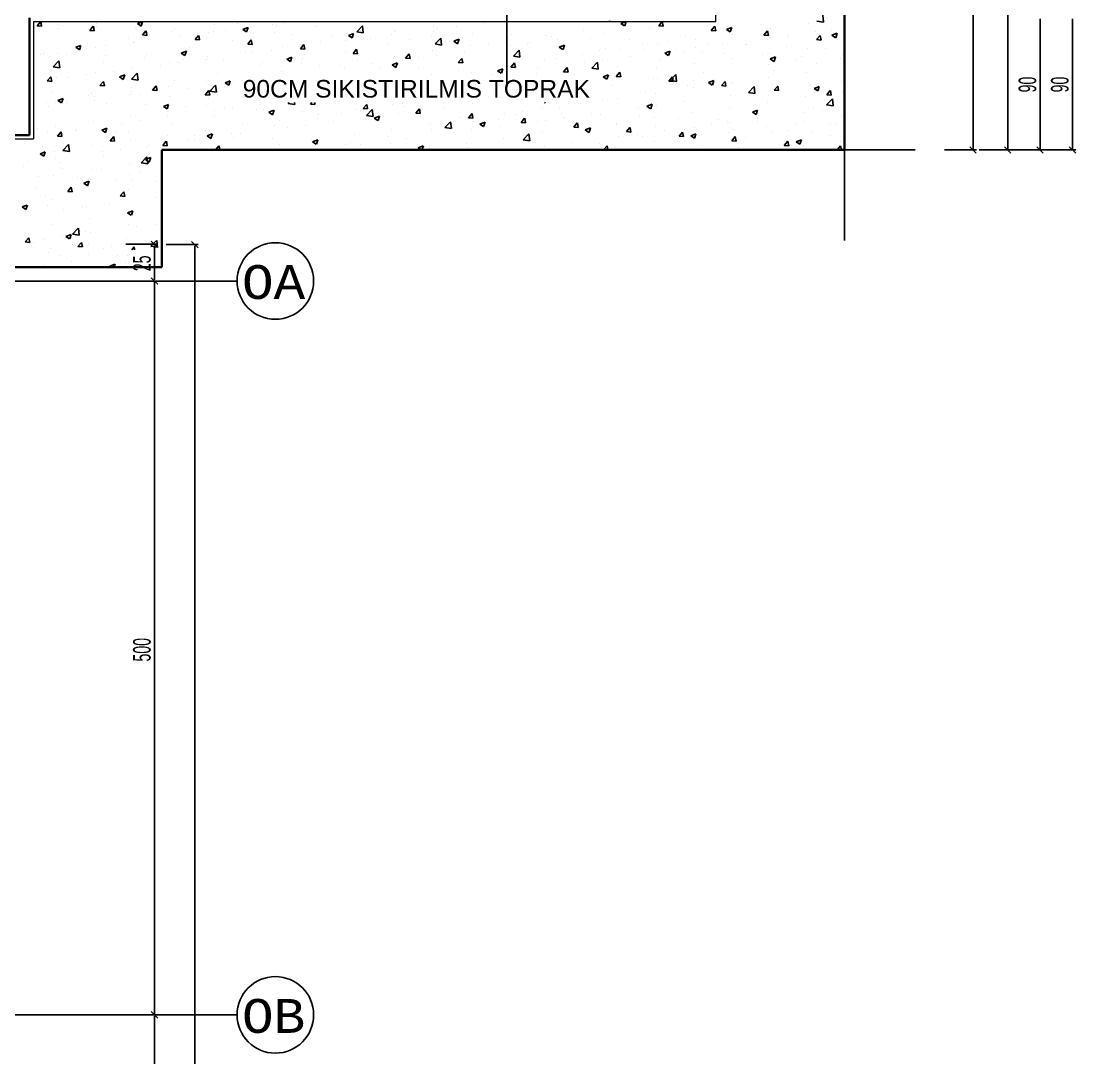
# Model space of a CAD drawing. Header units: inches. Extents: x -7543 to -822, y 102837 to 190349.
# Drawn here: x -836.1951 to -836.1232, y 102837.1146 to 102837.1852 of the extents above; entities that cross this region are included whole.
import ezdxf

# ---------------------------------------------------------------- set-up
doc = ezdxf.new("R2010")
doc.units = ezdxf.units.IN
doc.header["$MEASUREMENT"] = 0
doc.linetypes.add('DASHDOTX2', pattern=[2, 1, -0.5, 0, -0.5])
for name, color, linetype, lineweight in [('AKS', 1, 'Continuous', 25), ('ICOL', 55, 'Continuous', 25), ('SIVA', 150, 'Continuous', 15), ('TARAMA', 8, 'Continuous', 25), ('YAZI', 7, 'Continuous', 25)]:
    doc.layers.add(name, color=color, linetype=linetype, lineweight=lineweight)
doc.layers.add('DUVAR', color=7, linetype='Continuous', lineweight=35, true_color=0xfc4642)
doc.styles.add('ISIM', font='monos.ttf', dxfattribs={"width": 1.1, "height": 200})
doc.styles.add('OLCU', font='tromand.shx', dxfattribs={"width": 0.6, "height": 12})
doc.styles.add('TURKCE', font='arial.ttf')

msp = doc.modelspace()

# ---------------------------------------------------------------- linework, layer by layer
at = {"layer": 'AKS', "linetype": 'DASHDOTX2', "ltscale": 10}
for p, q in [((-836.161994, 102837.180696), (-836.161994, 102837.317578)), ((-836.333122, 102837.167493), (-836.180362, 102837.167493)), ((-836.333122, 102837.117493), (-836.180362, 102837.117493))]:
    msp.add_line(p, q, dxfattribs=at)
at = {"layer": 'AKS', "color": 0}
for centre in [(-836.177755, 102837.167493), (-836.177755, 102837.117493)]:
    msp.add_circle(centre, 0.002608, dxfattribs=at)
at = {"layer": 'DUVAR'}
for p, q in [((-836.138994, 102837.176425), (-836.138994, 102837.229925)), ((-836.194494, 102837.185425), (-836.194494, 102837.177425)), ((-836.218322, 102837.177425), (-836.194494, 102837.177425)), ((-836.138994, 102837.176425), (-836.185494, 102837.176425)), ((-836.185494, 102837.176425), (-836.185494, 102837.168425)), ((-836.196822, 102837.168425), (-836.185494, 102837.168425))]:
    msp.add_line(p, q, dxfattribs=at)
at = {"layer": 'ICOL'}
for p, q in [((-836.13023, 102837.176503), (-836.13023, 102837.300597)), ((-836.127867, 102837.176503), (-836.127867, 102837.300597)), ((-836.12566, 102837.176503), (-836.12566, 102837.185347)), ((-836.123454, 102837.176503), (-836.123454, 102837.185347)), ((-836.138994, 102837.176425), (-836.138994, 102837.170255)), ((-836.138994, 102837.176425), (-836.134178, 102837.176425)), ((-836.129996, 102837.176425), (-836.13218, 102837.176425)), ((-836.130009, 102837.176204), (-836.130451, 102837.176645)), ((-836.127633, 102837.176425), (-836.129817, 102837.176425)), ((-836.127646, 102837.176204), (-836.128087, 102837.176645)), ((-836.125426, 102837.176425), (-836.12761, 102837.176425)), ((-836.12544, 102837.176204), (-836.125881, 102837.176645)), ((-836.12322, 102837.176425), (-836.125404, 102837.176425)), ((-836.123233, 102837.176204), (-836.123675, 102837.176645)), ((-836.185753, 102837.169993), (-836.187937, 102837.169993)), ((-836.185766, 102837.169772), (-836.186207, 102837.170214)), ((-836.183009, 102837.169971), (-836.185193, 102837.169971)), ((-836.183023, 102837.169751), (-836.183464, 102837.170192)), ((-836.185987, 102837.167571), (-836.185987, 102837.169915)), ((-836.183243, 102836.815071), (-836.183243, 102837.169893)), ((-836.185753, 102837.167493), (-836.187937, 102837.167493)), ((-836.185753, 102837.167493), (-836.187937, 102837.167493)), ((-836.185766, 102837.167272), (-836.186207, 102837.167714)), ((-836.185766, 102837.167272), (-836.186207, 102837.167714)), ((-836.185987, 102837.117571), (-836.185987, 102837.167415)), ((-836.185753, 102837.117493), (-836.187937, 102837.117493)), ((-836.185753, 102837.117493), (-836.187937, 102837.117493)), ((-836.185766, 102837.117272), (-836.186207, 102837.117714)), ((-836.185766, 102837.117272), (-836.186207, 102837.117714)), ((-836.185987, 102837.067571), (-836.185987, 102837.117415))]:
    msp.add_line(p, q, dxfattribs=at)
at = {"layer": 'SIVA'}
for p, q in [((-836.147744, 102837.185175), (-836.147744, 102837.230175)), ((-836.194244, 102837.185175), (-836.147744, 102837.185175)), ((-836.194244, 102837.185175), (-836.194244, 102837.177175)), ((-836.218072, 102837.177175), (-836.194244, 102837.177175))]:
    msp.add_line(p, q, dxfattribs=at)
at = {"layer": 'TARAMA'}
for p, q in [((-836.193985, 102837.184882), (-836.193744, 102837.18517)), ((-836.19368, 102837.184856), (-836.193738, 102837.18517)), ((-836.189921, 102837.185047), (-836.189921, 102837.185047)), ((-836.187154, 102837.185027), (-836.186804, 102837.185161)), ((-836.187154, 102837.185027), (-836.186905, 102837.184859)), ((-836.186899, 102837.184859), (-836.186798, 102837.185161)), ((-836.182996, 102837.185158), (-836.182996, 102837.185158)), ((-836.180327, 102837.185045), (-836.180327, 102837.185045)), ((-836.1772, 102837.185101), (-836.1772, 102837.185101)), ((-836.176731, 102837.185166), (-836.176731, 102837.185166)), ((-836.163547, 102837.185103), (-836.163547, 102837.185103)), ((-836.161305, 102837.185159), (-836.161305, 102837.185159)), ((-836.155035, 102837.185175), (-836.154931, 102837.185166)), ((-836.154925, 102837.185166), (-836.154926, 102837.185175)), ((-836.15421, 102837.185038), (-836.15386, 102837.185172)), ((-836.15421, 102837.185038), (-836.153961, 102837.18487)), ((-836.153955, 102837.18487), (-836.153854, 102837.185172)), ((-836.151643, 102837.184878), (-836.151402, 102837.185165)), ((-836.151338, 102837.184852), (-836.151396, 102837.185165)), ((-836.144015, 102837.185179), (-836.144015, 102837.185179)), ((-836.141459, 102837.185023), (-836.141459, 102837.185023)), ((-836.140862, 102837.185201), (-836.140417, 102837.185132)), ((-836.140411, 102837.185131), (-836.140466, 102837.185606)), ((-836.193985, 102837.184882), (-836.193686, 102837.184856)), ((-836.192618, 102837.184938), (-836.192618, 102837.184938)), ((-836.192518, 102837.184672), (-836.192518, 102837.184672)), ((-836.192432, 102837.184898), (-836.192432, 102837.184898)), ((-836.190399, 102837.184568), (-836.190158, 102837.184856)), ((-836.190399, 102837.184568), (-836.1901, 102837.184542)), ((-836.190094, 102837.184542), (-836.190152, 102837.184856)), ((-836.189949, 102837.184825), (-836.189949, 102837.184825)), ((-836.18728, 102837.184712), (-836.18728, 102837.184712)), ((-836.186813, 102837.184255), (-836.186572, 102837.184542)), ((-836.186508, 102837.184229), (-836.186566, 102837.184542)), ((-836.184824, 102837.184503), (-836.184824, 102837.184503)), ((-836.184611, 102837.184599), (-836.184611, 102837.184599)), ((-836.183034, 102837.184336), (-836.183034, 102837.184336)), ((-836.182292, 102837.184429), (-836.182292, 102837.184429)), ((-836.181942, 102837.184487), (-836.181942, 102837.184487)), ((-836.181908, 102837.185003), (-836.181908, 102837.185003)), ((-836.181141, 102837.184586), (-836.181141, 102837.184586)), ((-836.179968, 102837.184626), (-836.179618, 102837.184761)), ((-836.179968, 102837.184626), (-836.17972, 102837.184459)), ((-836.179725, 102837.184781), (-836.179725, 102837.184781)), ((-836.179713, 102837.184459), (-836.179612, 102837.184761)), ((-836.179273, 102837.184374), (-836.179273, 102837.184374)), ((-836.177983, 102837.185001), (-836.177983, 102837.185001)), ((-836.177794, 102837.184406), (-836.177794, 102837.184406)), ((-836.177658, 102837.184933), (-836.177658, 102837.184933)), ((-836.174989, 102837.18482), (-836.174989, 102837.18482)), ((-836.174878, 102837.184906), (-836.174878, 102837.184906)), ((-836.172783, 102837.184226), (-836.172432, 102837.18436)), ((-836.172528, 102837.184058), (-836.172426, 102837.18436)), ((-836.17232, 102837.184707), (-836.17232, 102837.184707)), ((-836.172216, 102837.184468), (-836.171826, 102837.184874)), ((-836.172216, 102837.184468), (-836.171771, 102837.184399)), ((-836.171765, 102837.184399), (-836.17182, 102837.184873)), ((-836.169651, 102837.184594), (-836.169651, 102837.184594)), ((-836.169571, 102837.184484), (-836.169571, 102837.184484)), ((-836.166981, 102837.184482), (-836.166981, 102837.184482)), ((-836.166974, 102837.184859), (-836.166974, 102837.184859)), ((-836.166692, 102837.184689), (-836.166692, 102837.184689)), ((-836.16544, 102837.184854), (-836.16544, 102837.184854)), ((-836.164312, 102837.184369), (-836.164312, 102837.184369)), ((-836.16422, 102837.184658), (-836.16422, 102837.184658)), ((-836.156778, 102837.184594), (-836.156778, 102837.184594)), ((-836.155401, 102837.184376), (-836.155401, 102837.184376)), ((-836.154252, 102837.184914), (-836.154252, 102837.184914)), ((-836.15415, 102837.184541), (-836.15415, 102837.184541)), ((-836.152256, 102837.184791), (-836.152256, 102837.184791)), ((-836.151643, 102837.184878), (-836.151345, 102837.184852)), ((-836.148057, 102837.184564), (-836.147816, 102837.184852)), ((-836.148057, 102837.184564), (-836.147758, 102837.184538)), ((-836.147752, 102837.184538), (-836.14781, 102837.184852)), ((-836.147025, 102837.184637), (-836.146674, 102837.184772)), ((-836.147025, 102837.184637), (-836.146776, 102837.18447)), ((-836.146931, 102837.184678), (-836.146931, 102837.184678)), ((-836.14677, 102837.18447), (-836.146668, 102837.184772)), ((-836.146623, 102837.184296), (-836.146623, 102837.184296)), ((-836.144471, 102837.184251), (-836.14423, 102837.184538)), ((-836.144166, 102837.184225), (-836.144224, 102837.184538)), ((-836.144026, 102837.184671), (-836.144026, 102837.184671)), ((-836.140965, 102837.184478), (-836.140965, 102837.184478)), ((-836.139901, 102837.184581), (-836.139901, 102837.184581)), ((-836.139839, 102837.184237), (-836.139489, 102837.184371)), ((-836.139584, 102837.184069), (-836.139483, 102837.184371)), ((-836.18774, 102837.184002), (-836.18774, 102837.184002)), ((-836.187444, 102837.183756), (-836.187444, 102837.183756)), ((-836.187415, 102837.183734), (-836.187415, 102837.183734)), ((-836.186813, 102837.184255), (-836.186514, 102837.184229)), ((-836.184889, 102837.184054), (-836.184889, 102837.184054)), ((-836.184286, 102837.184171), (-836.184286, 102837.184171)), ((-836.183226, 102837.183941), (-836.182985, 102837.184228)), ((-836.183226, 102837.183941), (-836.182927, 102837.183915)), ((-836.182921, 102837.183915), (-836.182979, 102837.184228)), ((-836.18071, 102837.183905), (-836.18071, 102837.183905)), ((-836.17964, 102837.183627), (-836.179399, 102837.183914)), ((-836.17964, 102837.183627), (-836.179341, 102837.183601)), ((-836.179335, 102837.183601), (-836.179393, 102837.183915)), ((-836.176604, 102837.184261), (-836.176604, 102837.184261)), ((-836.176054, 102837.183313), (-836.175813, 102837.183601)), ((-836.175749, 102837.183287), (-836.175807, 102837.183601)), ((-836.174663, 102837.183812), (-836.174663, 102837.183812)), ((-836.173935, 102837.184148), (-836.173935, 102837.184148)), ((-836.172995, 102837.183859), (-836.172995, 102837.183859)), ((-836.172783, 102837.184226), (-836.172534, 102837.184058)), ((-836.172096, 102837.184164), (-836.172096, 102837.184164)), ((-836.171744, 102837.184024), (-836.171744, 102837.184024)), ((-836.171265, 102837.184035), (-836.171265, 102837.184035)), ((-836.170052, 102837.183657), (-836.170052, 102837.183657)), ((-836.16985, 102837.184273), (-836.16985, 102837.184273)), ((-836.168596, 102837.183923), (-836.168596, 102837.183923)), ((-836.167136, 102837.184158), (-836.167136, 102837.184158)), ((-836.16688, 102837.183641), (-836.16649, 102837.184047)), ((-836.16688, 102837.183641), (-836.166435, 102837.183572)), ((-836.166429, 102837.183571), (-836.166484, 102837.184046)), ((-836.165927, 102837.18381), (-836.165927, 102837.18381)), ((-836.165597, 102837.183825), (-836.165247, 102837.18396)), ((-836.165597, 102837.183825), (-836.165348, 102837.183658)), ((-836.165342, 102837.183658), (-836.165241, 102837.18396)), ((-836.163258, 102837.183697), (-836.163258, 102837.183697)), ((-836.161942, 102837.183867), (-836.161942, 102837.183867)), ((-836.161643, 102837.184256), (-836.161643, 102837.184256)), ((-836.160589, 102837.183584), (-836.160589, 102837.183584)), ((-836.160453, 102837.183711), (-836.160453, 102837.183711)), ((-836.159345, 102837.184241), (-836.159345, 102837.184241)), ((-836.158974, 102837.184143), (-836.158974, 102837.184143)), ((-836.158559, 102837.183961), (-836.158559, 102837.183961)), ((-836.156305, 102837.18403), (-836.156305, 102837.18403)), ((-836.153636, 102837.183918), (-836.153636, 102837.183918)), ((-836.152763, 102837.183677), (-836.152763, 102837.183677)), ((-836.151716, 102837.183624), (-836.151716, 102837.183624)), ((-836.150967, 102837.183805), (-836.150967, 102837.183805)), ((-836.149847, 102837.184177), (-836.149847, 102837.184177)), ((-836.149149, 102837.183976), (-836.149149, 102837.183976)), ((-836.148298, 102837.183692), (-836.148298, 102837.183692)), ((-836.147268, 102837.183648), (-836.147268, 102837.183648)), ((-836.145733, 102837.18358), (-836.145733, 102837.18358)), ((-836.145629, 102837.183579), (-836.145629, 102837.183579)), ((-836.144471, 102837.184251), (-836.144172, 102837.184224)), ((-836.14411, 102837.184064), (-836.14411, 102837.184064)), ((-836.142859, 102837.184229), (-836.142859, 102837.184229)), ((-836.142817, 102837.184081), (-836.142817, 102837.184081)), ((-836.140884, 102837.183937), (-836.140643, 102837.184224)), ((-836.140884, 102837.183937), (-836.140586, 102837.183911)), ((-836.14058, 102837.183911), (-836.140637, 102837.184224)), ((-836.139839, 102837.184237), (-836.13959, 102837.184069)), ((-836.138995, 102837.183679), (-836.138995, 102837.183679)), ((-836.193747, 102837.182926), (-836.193747, 102837.182926)), ((-836.193571, 102837.183001), (-836.193571, 102837.183001)), ((-836.192579, 102837.183007), (-836.192579, 102837.183007)), ((-836.191998, 102837.182955), (-836.191998, 102837.182955)), ((-836.191355, 102837.183414), (-836.191005, 102837.183549)), ((-836.191355, 102837.183414), (-836.191106, 102837.183246)), ((-836.1911, 102837.183247), (-836.190999, 102837.183549)), ((-836.190656, 102837.183502), (-836.190656, 102837.183502)), ((-836.190589, 102837.183342), (-836.190589, 102837.183342)), ((-836.189982, 102837.183382), (-836.189982, 102837.183382)), ((-836.189338, 102837.183506), (-836.189338, 102837.183506)), ((-836.186542, 102837.182904), (-836.186542, 102837.182904)), ((-836.184169, 102837.183014), (-836.183819, 102837.183148)), ((-836.184169, 102837.183014), (-836.183921, 102837.182846)), ((-836.183915, 102837.182846), (-836.183813, 102837.183148)), ((-836.183626, 102837.183405), (-836.183626, 102837.183405)), ((-836.179786, 102837.183117), (-836.179786, 102837.183117)), ((-836.179298, 102837.183029), (-836.179298, 102837.183029)), ((-836.178047, 102837.183194), (-836.178047, 102837.183194)), ((-836.17726, 102837.183437), (-836.17726, 102837.183437)), ((-836.176153, 102837.183443), (-836.176153, 102837.183443)), ((-836.176054, 102837.183313), (-836.175755, 102837.183287)), ((-836.172968, 102837.183157), (-836.172968, 102837.183157)), ((-836.172467, 102837.183), (-836.172226, 102837.183287)), ((-836.172467, 102837.183), (-836.172169, 102837.182974)), ((-836.172163, 102837.182974), (-836.17222, 102837.183287)), ((-836.168881, 102837.182686), (-836.16864, 102837.182973)), ((-836.168576, 102837.18266), (-836.168634, 102837.182973)), ((-836.167035, 102837.183194), (-836.167035, 102837.183194)), ((-836.166756, 102837.182882), (-836.166756, 102837.182882)), ((-836.164862, 102837.183131), (-836.164862, 102837.183131)), ((-836.164467, 102837.183547), (-836.164467, 102837.183547)), ((-836.161704, 102837.183547), (-836.161704, 102837.183547)), ((-836.161544, 102837.182813), (-836.161154, 102837.183219)), ((-836.161093, 102837.182743), (-836.161148, 102837.183218)), ((-836.158411, 102837.183425), (-836.158061, 102837.183559)), ((-836.158411, 102837.183425), (-836.158163, 102837.183257)), ((-836.158157, 102837.183257), (-836.158055, 102837.18356)), ((-836.15792, 102837.183472), (-836.15792, 102837.183472)), ((-836.156839, 102837.182929), (-836.156839, 102837.182929)), ((-836.155679, 102837.183176), (-836.155679, 102837.183176)), ((-836.155251, 102837.183359), (-836.155251, 102837.183359)), ((-836.154313, 102837.183249), (-836.154313, 102837.183249)), ((-836.152582, 102837.183246), (-836.152582, 102837.183246)), ((-836.151226, 102837.183025), (-836.150876, 102837.183159)), ((-836.151226, 102837.183025), (-836.150977, 102837.182857)), ((-836.150971, 102837.182857), (-836.150869, 102837.183159)), ((-836.150414, 102837.183234), (-836.150414, 102837.183234)), ((-836.149913, 102837.183133), (-836.149913, 102837.183133)), ((-836.149162, 102837.183399), (-836.149162, 102837.183399)), ((-836.148649, 102837.18308), (-836.148649, 102837.18308)), ((-836.147243, 102837.183021), (-836.147243, 102837.183021)), ((-836.144574, 102837.182908), (-836.144574, 102837.182908)), ((-836.144087, 102837.183007), (-836.144087, 102837.183007)), ((-836.142959, 102837.183467), (-836.142959, 102837.183467)), ((-836.14152, 102837.183359), (-836.14152, 102837.183359)), ((-836.14029, 102837.183354), (-836.14029, 102837.183354)), ((-836.139123, 102837.182922), (-836.139123, 102837.182922)), ((-836.192898, 102837.182081), (-836.192508, 102837.182486)), ((-836.192447, 102837.182011), (-836.192502, 102837.182486)), ((-836.189457, 102837.182404), (-836.189457, 102837.182404)), ((-836.189329, 102837.182842), (-836.189329, 102837.182842)), ((-836.18666, 102837.182729), (-836.18666, 102837.182729)), ((-836.185602, 102837.182199), (-836.185602, 102837.182199)), ((-836.18495, 102837.18239), (-836.18495, 102837.18239)), ((-836.18435, 102837.182364), (-836.18435, 102837.182364)), ((-836.183991, 102837.182617), (-836.183991, 102837.182617)), ((-836.182456, 102837.182613), (-836.182456, 102837.182613)), ((-836.182353, 102837.182765), (-836.182353, 102837.182765)), ((-836.181322, 102837.182504), (-836.181322, 102837.182504)), ((-836.1788, 102837.182156), (-836.1788, 102837.182156)), ((-836.178653, 102837.182391), (-836.178653, 102837.182391)), ((-836.176984, 102837.182613), (-836.176634, 102837.182748)), ((-836.176984, 102837.182613), (-836.176735, 102837.182446)), ((-836.176729, 102837.182446), (-836.176628, 102837.182748)), ((-836.175984, 102837.182278), (-836.175984, 102837.182278)), ((-836.175884, 102837.182656), (-836.175884, 102837.182656)), ((-836.174724, 102837.182147), (-836.174724, 102837.182147)), ((-836.173314, 102837.182166), (-836.173314, 102837.182166)), ((-836.172157, 102837.182499), (-836.172157, 102837.182499)), ((-836.171165, 102837.182301), (-836.171165, 102837.182301)), ((-836.169798, 102837.182213), (-836.169448, 102837.182347)), ((-836.169798, 102837.182213), (-836.169549, 102837.182045)), ((-836.169632, 102837.18282), (-836.169632, 102837.18282)), ((-836.169543, 102837.182045), (-836.169442, 102837.182347)), ((-836.168881, 102837.182686), (-836.168582, 102837.18266)), ((-836.168008, 102837.182717), (-836.168008, 102837.182717)), ((-836.165295, 102837.182372), (-836.165054, 102837.182659)), ((-836.165295, 102837.182372), (-836.164996, 102837.182346)), ((-836.16499, 102837.182346), (-836.165048, 102837.18266)), ((-836.162003, 102837.182202), (-836.162003, 102837.182202)), ((-836.161709, 102837.182058), (-836.161467, 102837.182346)), ((-836.161544, 102837.182813), (-836.161099, 102837.182744)), ((-836.161511, 102837.182175), (-836.161511, 102837.182175)), ((-836.161404, 102837.182032), (-836.161461, 102837.182346)), ((-836.159406, 102837.182577), (-836.159406, 102837.182577)), ((-836.158595, 102837.182676), (-836.158595, 102837.182676)), ((-836.156717, 102837.182404), (-836.156717, 102837.182404)), ((-836.156207, 102837.181986), (-836.155818, 102837.182392)), ((-836.155756, 102837.181916), (-836.155812, 102837.182391)), ((-836.155465, 102837.182569), (-836.155465, 102837.182569)), ((-836.153571, 102837.182818), (-836.153571, 102837.182818)), ((-836.151565, 102837.182579), (-836.151565, 102837.182579)), ((-836.14921, 102837.182312), (-836.14921, 102837.182312)), ((-836.146684, 102837.182632), (-836.146684, 102837.182632)), ((-836.144174, 102837.182257), (-836.144174, 102837.182257)), ((-836.14404, 102837.182624), (-836.14369, 102837.182759)), ((-836.14404, 102837.182624), (-836.143791, 102837.182456)), ((-836.143785, 102837.182457), (-836.143684, 102837.182759)), ((-836.14228, 102837.182506), (-836.14228, 102837.182506)), ((-836.141905, 102837.182795), (-836.141905, 102837.182795)), ((-836.140908, 102837.182331), (-836.140908, 102837.182331)), ((-836.139236, 102837.182682), (-836.139236, 102837.182682)), ((-836.192898, 102837.182081), (-836.192453, 102837.182012)), ((-836.192373, 102837.181903), (-836.192373, 102837.181903)), ((-836.190653, 102837.181534), (-836.190653, 102837.181534)), ((-836.190043, 102837.181718), (-836.190043, 102837.181718)), ((-836.188759, 102837.181784), (-836.188759, 102837.181784)), ((-836.18837, 102837.181401), (-836.18802, 102837.181535)), ((-836.188116, 102837.181233), (-836.188014, 102837.181536)), ((-836.187562, 102837.181253), (-836.187172, 102837.181659)), ((-836.187476, 102837.18207), (-836.187476, 102837.18207)), ((-836.187111, 102837.181183), (-836.187166, 102837.181658)), ((-836.181716, 102837.181655), (-836.181716, 102837.181655)), ((-836.177321, 102837.181773), (-836.177321, 102837.181773)), ((-836.174311, 102837.181887), (-836.174311, 102837.181887)), ((-836.173059, 102837.182052), (-836.173059, 102837.182052)), ((-836.170645, 102837.182053), (-836.170645, 102837.182053)), ((-836.167976, 102837.18194), (-836.167976, 102837.18194)), ((-836.167095, 102837.18153), (-836.167095, 102837.18153)), ((-836.165307, 102837.181827), (-836.165307, 102837.181827)), ((-836.164528, 102837.181882), (-836.164528, 102837.181882)), ((-836.164427, 102837.181675), (-836.164427, 102837.181675)), ((-836.16302, 102837.181575), (-836.16302, 102837.181575)), ((-836.162638, 102837.181714), (-836.162638, 102837.181714)), ((-836.162612, 102837.181812), (-836.162262, 102837.181947)), ((-836.162612, 102837.181812), (-836.162364, 102837.181645)), ((-836.162358, 102837.181645), (-836.162256, 102837.181947)), ((-836.161768, 102837.181739), (-836.161768, 102837.181739)), ((-836.161709, 102837.182058), (-836.16141, 102837.182032)), ((-836.159969, 102837.181602), (-836.159969, 102837.181602)), ((-836.159874, 102837.181989), (-836.159874, 102837.181989)), ((-836.158122, 102837.181745), (-836.157881, 102837.182032)), ((-836.158122, 102837.181745), (-836.157823, 102837.181718)), ((-836.157817, 102837.181719), (-836.157875, 102837.182032)), ((-836.157397, 102837.181578), (-836.157397, 102837.181578)), ((-836.156207, 102837.181986), (-836.155763, 102837.181917)), ((-836.155427, 102837.181412), (-836.155077, 102837.181546)), ((-836.155172, 102837.181244), (-836.155071, 102837.181546)), ((-836.154536, 102837.181431), (-836.154295, 102837.181718)), ((-836.154536, 102837.181431), (-836.154237, 102837.181405)), ((-836.154481, 102837.182079), (-836.154481, 102837.182079)), ((-836.154374, 102837.181585), (-836.154374, 102837.181585)), ((-836.154231, 102837.181405), (-836.154289, 102837.181718)), ((-836.151777, 102837.18196), (-836.151777, 102837.18196)), ((-836.150871, 102837.181158), (-836.150482, 102837.181564)), ((-836.150477, 102837.181427), (-836.150477, 102837.181427)), ((-836.15042, 102837.181088), (-836.150475, 102837.181563)), ((-836.148584, 102837.181676), (-836.148584, 102837.181676)), ((-836.145426, 102837.182092), (-836.145426, 102837.182092)), ((-836.143824, 102837.18183), (-836.143824, 102837.18183)), ((-836.141581, 102837.181694), (-836.141581, 102837.181694)), ((-836.139055, 102837.182014), (-836.139055, 102837.182014)), ((-836.193291, 102837.181121), (-836.19305, 102837.181409)), ((-836.193291, 102837.181121), (-836.192993, 102837.181095)), ((-836.192987, 102837.181095), (-836.193044, 102837.181409)), ((-836.19264, 102837.181343), (-836.19264, 102837.181343)), ((-836.191905, 102837.18137), (-836.191905, 102837.18137)), ((-836.189705, 102837.180808), (-836.189464, 102837.181095)), ((-836.189705, 102837.180808), (-836.189406, 102837.180781)), ((-836.1894, 102837.180782), (-836.189458, 102837.181095)), ((-836.18837, 102837.181401), (-836.188122, 102837.181233)), ((-836.187562, 102837.181253), (-836.187117, 102837.181184)), ((-836.186119, 102837.180494), (-836.185878, 102837.180781)), ((-836.185814, 102837.180468), (-836.185872, 102837.180781)), ((-836.185011, 102837.180726), (-836.185011, 102837.180726)), ((-836.184632, 102837.181155), (-836.184632, 102837.181155)), ((-836.182414, 102837.1811), (-836.182414, 102837.1811)), ((-836.182225, 102837.180425), (-836.181836, 102837.180831)), ((-836.181775, 102837.180356), (-836.18183, 102837.18083)), ((-836.181185, 102837.181001), (-836.180835, 102837.181135)), ((-836.181185, 102837.181001), (-836.180936, 102837.180833)), ((-836.18093, 102837.180833), (-836.180829, 102837.181135)), ((-836.180614, 102837.181057), (-836.180614, 102837.181057)), ((-836.155427, 102837.181412), (-836.155178, 102837.181244)), ((-836.154887, 102837.180846), (-836.154887, 102837.180846)), ((-836.154631, 102837.181376), (-836.154631, 102837.181376)), ((-836.151962, 102837.181263), (-836.151962, 102837.181263)), ((-836.151729, 102837.181262), (-836.151729, 102837.181262)), ((-836.15095, 102837.181117), (-836.150709, 102837.181404)), ((-836.15095, 102837.181117), (-836.150651, 102837.181091)), ((-836.150871, 102837.181158), (-836.150426, 102837.181089)), ((-836.150645, 102837.181091), (-836.150703, 102837.181404)), ((-836.149656, 102837.180829), (-836.149656, 102837.180829)), ((-836.149292, 102837.181151), (-836.149292, 102837.181151)), ((-836.148241, 102837.181012), (-836.147891, 102837.181146)), ((-836.148241, 102837.181012), (-836.147992, 102837.180844)), ((-836.147986, 102837.180844), (-836.147885, 102837.181146)), ((-836.147363, 102837.180803), (-836.147122, 102837.181091)), ((-836.147363, 102837.180803), (-836.147064, 102837.180777)), ((-836.147058, 102837.180777), (-836.147116, 102837.181091)), ((-836.146745, 102837.180967), (-836.146745, 102837.180967)), ((-836.14674, 102837.18133), (-836.14674, 102837.18133)), ((-836.146623, 102837.181038), (-836.146623, 102837.181038)), ((-836.145535, 102837.18033), (-836.145145, 102837.180736)), ((-836.145084, 102837.180261), (-836.145139, 102837.180735)), ((-836.144148, 102837.181342), (-836.144148, 102837.181342)), ((-836.143954, 102837.180925), (-836.143954, 102837.180925)), ((-836.143777, 102837.18049), (-836.143536, 102837.180777)), ((-836.143472, 102837.180464), (-836.14353, 102837.180777)), ((-836.141285, 102837.180812), (-836.141285, 102837.180812)), ((-836.141055, 102837.180611), (-836.140705, 102837.180745)), ((-836.140801, 102837.180443), (-836.140699, 102837.180746)), ((-836.140438, 102837.18095), (-836.140438, 102837.18095)), ((-836.139186, 102837.181115), (-836.139186, 102837.181115)), ((-836.192972, 102837.1804), (-836.192972, 102837.1804)), ((-836.190464, 102837.180153), (-836.190464, 102837.180153)), ((-836.190303, 102837.180287), (-836.190303, 102837.180287)), ((-836.190104, 102837.180053), (-836.190104, 102837.180053)), ((-836.187634, 102837.180174), (-836.187634, 102837.180174)), ((-836.187548, 102837.180654), (-836.187548, 102837.180654)), ((-836.187536, 102837.180405), (-836.187536, 102837.180405)), ((-836.186917, 102837.180227), (-836.186917, 102837.180227)), ((-836.186119, 102837.180494), (-836.18582, 102837.180468)), ((-836.185665, 102837.180392), (-836.185665, 102837.180392)), ((-836.184965, 102837.180062), (-836.184965, 102837.180062)), ((-836.183771, 102837.180641), (-836.183771, 102837.180641)), ((-836.182533, 102837.18018), (-836.182292, 102837.180467)), ((-836.182533, 102837.18018), (-836.182234, 102837.180154)), ((-836.182228, 102837.180154), (-836.182285, 102837.180467)), ((-836.182225, 102837.180425), (-836.181781, 102837.180356)), ((-836.152571, 102837.180329), (-836.152571, 102837.180329)), ((-836.151838, 102837.180295), (-836.151838, 102837.180295)), ((-836.149271, 102837.180647), (-836.149271, 102837.180647)), ((-836.146741, 102837.18012), (-836.146741, 102837.18012)), ((-836.145535, 102837.18033), (-836.14509, 102837.180261)), ((-836.145489, 102837.180285), (-836.145489, 102837.180285)), ((-836.143777, 102837.18049), (-836.143478, 102837.180463)), ((-836.143596, 102837.180534), (-836.143596, 102837.180534)), ((-836.141642, 102837.18003), (-836.141642, 102837.18003)), ((-836.141055, 102837.180611), (-836.140807, 102837.180443)), ((-836.140191, 102837.180176), (-836.13995, 102837.180463)), ((-836.140191, 102837.180176), (-836.139892, 102837.18015)), ((-836.139886, 102837.18015), (-836.139944, 102837.180463)), ((-836.139116, 102837.18035), (-836.139116, 102837.18035)), ((-836.19338, 102837.179653), (-836.19338, 102837.179653)), ((-836.19322, 102837.179398), (-836.19322, 102837.179398)), ((-836.192701, 102837.179678), (-836.192701, 102837.179678)), ((-836.192572, 102837.179788), (-836.192221, 102837.179923)), ((-836.192572, 102837.179788), (-836.192323, 102837.179621)), ((-836.192317, 102837.179621), (-836.192215, 102837.179923)), ((-836.191968, 102837.179562), (-836.191968, 102837.179562)), ((-836.191918, 102837.179728), (-836.191918, 102837.179728)), ((-836.190075, 102837.179812), (-836.190075, 102837.179812)), ((-836.189249, 102837.179616), (-836.189249, 102837.179616)), ((-836.186579, 102837.179503), (-836.186579, 102837.179503)), ((-836.185386, 102837.179388), (-836.185036, 102837.179522)), ((-836.185386, 102837.179388), (-836.185137, 102837.17922)), ((-836.185131, 102837.17922), (-836.18503, 102837.179522)), ((-836.18391, 102837.17939), (-836.18391, 102837.17939)), ((-836.182475, 102837.179436), (-836.182475, 102837.179436)), ((-836.182295, 102837.179949), (-836.182295, 102837.179949)), ((-836.181241, 102837.179277), (-836.181241, 102837.179277)), ((-836.178784, 102837.179499), (-836.178784, 102837.179499)), ((-836.176889, 102837.179598), (-836.176831, 102837.179658)), ((-836.176889, 102837.179598), (-836.176445, 102837.179529)), ((-836.176438, 102837.179528), (-836.176454, 102837.179658)), ((-836.17536, 102837.179552), (-836.175271, 102837.179658)), ((-836.17536, 102837.179552), (-836.175061, 102837.179526)), ((-836.175055, 102837.179526), (-836.175079, 102837.179658)), ((-836.174288, 102837.179611), (-836.174288, 102837.179611)), ((-836.171774, 102837.179239), (-836.171533, 102837.179526)), ((-836.171619, 102837.179498), (-836.171619, 102837.179498)), ((-836.171469, 102837.179213), (-836.171527, 102837.179526)), ((-836.169753, 102837.179491), (-836.169753, 102837.179491)), ((-836.169061, 102837.179576), (-836.169061, 102837.179576)), ((-836.16895, 102837.179385), (-836.16895, 102837.179385)), ((-836.166281, 102837.179272), (-836.166281, 102837.179272)), ((-836.164335, 102837.179603), (-836.164335, 102837.179603)), ((-836.159419, 102837.179658), (-836.159379, 102837.179632)), ((-836.159373, 102837.179632), (-836.159364, 102837.179658)), ((-836.158403, 102837.179328), (-836.158403, 102837.179328)), ((-836.15696, 102837.1796), (-836.15696, 102837.1796)), ((-836.155487, 102837.179828), (-836.155487, 102837.179828)), ((-836.154435, 102837.17992), (-836.154435, 102837.17992)), ((-836.153044, 102837.17929), (-836.153044, 102837.17929)), ((-836.152442, 102837.179399), (-836.152092, 102837.179533)), ((-836.152442, 102837.179399), (-836.152194, 102837.179231)), ((-836.152187, 102837.179231), (-836.152086, 102837.179533)), ((-836.151793, 102837.179455), (-836.151793, 102837.179455)), ((-836.149899, 102837.179704), (-836.149899, 102837.179704)), ((-836.146806, 102837.179303), (-836.146806, 102837.179303)), ((-836.144209, 102837.179678), (-836.144209, 102837.179678)), ((-836.141114, 102837.179348), (-836.141114, 102837.179348)), ((-836.140199, 102837.179503), (-836.139809, 102837.179909)), ((-836.140199, 102837.179503), (-836.139754, 102837.179434)), ((-836.139748, 102837.179433), (-836.139803, 102837.179908)), ((-836.187597, 102837.178741), (-836.187597, 102837.178741)), ((-836.185087, 102837.178669), (-836.185087, 102837.178669)), ((-836.185072, 102837.179061), (-836.185072, 102837.179061)), ((-836.181929, 102837.179085), (-836.181929, 102837.179085)), ((-836.181922, 102837.178672), (-836.181922, 102837.178672)), ((-836.180677, 102837.17925), (-836.180677, 102837.17925)), ((-836.179007, 102837.179172), (-836.179007, 102837.179172)), ((-836.178572, 102837.179165), (-836.178572, 102837.179165)), ((-836.1782, 102837.178988), (-836.17785, 102837.179122)), ((-836.1782, 102837.178988), (-836.177952, 102837.17882)), ((-836.177945, 102837.17882), (-836.177844, 102837.179122)), ((-836.175903, 102837.179052), (-836.175903, 102837.179052)), ((-836.174893, 102837.178575), (-836.174893, 102837.178575)), ((-836.174846, 102837.178818), (-836.174846, 102837.178818)), ((-836.173234, 102837.178939), (-836.173234, 102837.178939)), ((-836.172279, 102837.179171), (-836.172279, 102837.179171)), ((-836.171977, 102837.179075), (-836.171977, 102837.179075)), ((-836.171774, 102837.179239), (-836.171475, 102837.179213)), ((-836.171553, 102837.17877), (-836.171164, 102837.179176)), ((-836.171553, 102837.17877), (-836.171108, 102837.178701)), ((-836.171102, 102837.1787), (-836.171157, 102837.179175)), ((-836.171015, 102837.178587), (-836.170665, 102837.178721)), ((-836.171015, 102837.178587), (-836.170766, 102837.178419)), ((-836.17076, 102837.178419), (-836.170658, 102837.178722)), ((-836.170638, 102837.178773), (-836.170638, 102837.178773)), ((-836.170565, 102837.178826), (-836.170565, 102837.178826)), ((-836.169387, 102837.178937), (-836.169387, 102837.178937)), ((-836.168187, 102837.178925), (-836.167946, 102837.179212)), ((-836.168187, 102837.178925), (-836.167889, 102837.178899)), ((-836.167882, 102837.178899), (-836.16794, 102837.179212)), ((-836.167896, 102837.178713), (-836.167896, 102837.178713)), ((-836.167493, 102837.179187), (-836.167493, 102837.179187)), ((-836.165227, 102837.178601), (-836.165227, 102837.178601)), ((-836.16465, 102837.178553), (-836.16465, 102837.178553)), ((-836.164601, 102837.178611), (-836.16436, 102837.178898)), ((-836.164601, 102837.178611), (-836.164302, 102837.178585)), ((-836.164296, 102837.178585), (-836.164354, 102837.178899)), ((-836.163612, 102837.179159), (-836.163612, 102837.179159)), ((-836.162124, 102837.178873), (-836.162124, 102837.178873)), ((-836.161319, 102837.178827), (-836.161319, 102837.178827)), ((-836.161015, 102837.178297), (-836.160774, 102837.178585)), ((-836.160943, 102837.179047), (-836.160943, 102837.179047)), ((-836.16071, 102837.178271), (-836.160768, 102837.178585)), ((-836.159527, 102837.179248), (-836.159527, 102837.179248)), ((-836.158273, 102837.178934), (-836.158273, 102837.178934)), ((-836.158096, 102837.178625), (-836.158096, 102837.178625)), ((-836.156202, 102837.178874), (-836.156202, 102837.178874)), ((-836.155604, 102837.178821), (-836.155604, 102837.178821)), ((-836.152935, 102837.178708), (-836.152935, 102837.178708)), ((-836.151899, 102837.178631), (-836.151899, 102837.178631)), ((-836.150266, 102837.178596), (-836.150266, 102837.178596)), ((-836.149331, 102837.178983), (-836.149331, 102837.178983)), ((-836.145257, 102837.178998), (-836.144906, 102837.179133)), ((-836.145257, 102837.178998), (-836.145008, 102837.178831)), ((-836.145002, 102837.178831), (-836.1449, 102837.179133)), ((-836.144911, 102837.178562), (-836.144911, 102837.178562)), ((-836.14403, 102837.178847), (-836.14403, 102837.178847)), ((-836.141753, 102837.178978), (-836.141753, 102837.178978)), ((-836.140502, 102837.179142), (-836.140502, 102837.179142)), ((-836.139177, 102837.178685), (-836.139177, 102837.178685)), ((-836.193967, 102837.177858), (-836.193967, 102837.177858)), ((-836.192761, 102837.178014), (-836.192761, 102837.178014)), ((-836.19139, 102837.17784), (-836.19139, 102837.17784)), ((-836.190164, 102837.178389), (-836.190164, 102837.178389)), ((-836.189587, 102837.177775), (-836.189237, 102837.17791)), ((-836.189332, 102837.177608), (-836.189231, 102837.17791)), ((-836.188232, 102837.178255), (-836.188232, 102837.178255)), ((-836.18698, 102837.17842), (-836.18698, 102837.17842)), ((-836.184838, 102837.178171), (-836.184838, 102837.178171)), ((-836.179968, 102837.178124), (-836.179968, 102837.178124)), ((-836.177808, 102837.178074), (-836.177808, 102837.178074)), ((-836.177443, 102837.178444), (-836.177443, 102837.178444)), ((-836.176941, 102837.177943), (-836.176941, 102837.177943)), ((-836.17569, 102837.178108), (-836.17569, 102837.178108)), ((-836.173796, 102837.178357), (-836.173796, 102837.178357)), ((-836.167217, 102837.178201), (-836.167217, 102837.178201)), ((-836.166217, 102837.177943), (-836.165827, 102837.178349)), ((-836.166217, 102837.177943), (-836.165772, 102837.177874)), ((-836.165766, 102837.177873), (-836.165821, 102837.178348)), ((-836.164235, 102837.178327), (-836.164235, 102837.178327)), ((-836.163829, 102837.178187), (-836.163479, 102837.178321)), ((-836.163829, 102837.178187), (-836.16358, 102837.178019)), ((-836.163574, 102837.178019), (-836.163473, 102837.178321)), ((-836.162557, 102837.178488), (-836.162557, 102837.178488)), ((-836.162505, 102837.178045), (-836.162505, 102837.178045)), ((-836.161015, 102837.178297), (-836.160716, 102837.178271)), ((-836.159888, 102837.178375), (-836.159888, 102837.178375)), ((-836.159347, 102837.17846), (-836.159347, 102837.17846)), ((-836.157428, 102837.177984), (-836.157187, 102837.178271)), ((-836.157428, 102837.177984), (-836.15713, 102837.177958)), ((-836.157219, 102837.178262), (-836.157219, 102837.178262)), ((-836.157124, 102837.177958), (-836.157181, 102837.178271)), ((-836.157021, 102837.177936), (-836.157021, 102837.177936)), ((-836.156643, 102837.177786), (-836.156293, 102837.177921)), ((-836.156389, 102837.177619), (-836.156287, 102837.177921)), ((-836.15455, 102837.17815), (-836.15455, 102837.17815)), ((-836.154495, 102837.178256), (-836.154495, 102837.178256)), ((-836.153842, 102837.17767), (-836.153601, 102837.177957)), ((-836.153537, 102837.177644), (-836.153595, 102837.177957)), ((-836.151881, 102837.178037), (-836.151881, 102837.178037)), ((-836.149862, 102837.177846), (-836.149862, 102837.177846)), ((-836.149212, 102837.177924), (-836.149212, 102837.177924)), ((-836.148056, 102837.178148), (-836.148056, 102837.178148)), ((-836.147597, 102837.178483), (-836.147597, 102837.178483)), ((-836.146946, 102837.178347), (-836.146946, 102837.178347)), ((-836.146805, 102837.178313), (-836.146805, 102837.178313)), ((-836.144928, 102837.17837), (-836.144928, 102837.17837)), ((-836.14427, 102837.178013), (-836.14427, 102837.178013)), ((-836.142259, 102837.178257), (-836.142259, 102837.178257)), ((-836.141703, 102837.178365), (-836.141703, 102837.178365)), ((-836.139916, 102837.17825), (-836.139916, 102837.17825)), ((-836.13959, 102837.178145), (-836.13959, 102837.178145)), ((-836.193284, 102837.17759), (-836.193284, 102837.17759)), ((-836.192598, 102837.17736), (-836.192357, 102837.177648)), ((-836.192598, 102837.17736), (-836.192299, 102837.177334)), ((-836.192293, 102837.177334), (-836.192351, 102837.177648)), ((-836.191298, 102837.177746), (-836.191298, 102837.177746)), ((-836.19067, 102837.17717), (-836.19067, 102837.17717)), ((-836.189587, 102837.177775), (-836.189338, 102837.177608)), ((-836.189011, 102837.177047), (-836.18877, 102837.177334)), ((-836.188707, 102837.177021), (-836.188764, 102837.177334)), ((-836.188628, 102837.177633), (-836.188628, 102837.177633)), ((-836.187754, 102837.177671), (-836.187754, 102837.177671)), ((-836.185959, 102837.17752), (-836.185959, 102837.17752)), ((-836.185132, 102837.177397), (-836.185132, 102837.177397)), ((-836.18329, 102837.177407), (-836.18329, 102837.177407)), ((-836.183244, 102837.177113), (-836.183244, 102837.177113)), ((-836.182536, 102837.177771), (-836.182536, 102837.177771)), ((-836.182401, 102837.177375), (-836.182051, 102837.177509)), ((-836.182401, 102837.177375), (-836.182153, 102837.177207)), ((-836.182147, 102837.177207), (-836.182045, 102837.177509)), ((-836.181993, 102837.177278), (-836.181993, 102837.177278)), ((-836.180724, 102837.177574), (-836.180724, 102837.177574)), ((-836.180621, 102837.177295), (-836.180621, 102837.177295)), ((-836.180099, 102837.177527), (-836.180099, 102837.177527)), ((-836.177952, 102837.177182), (-836.177952, 102837.177182)), ((-836.175216, 102837.176974), (-836.174866, 102837.177109)), ((-836.174961, 102837.176807), (-836.17486, 102837.177109)), ((-836.174907, 102837.177154), (-836.174907, 102837.177154)), ((-836.17234, 102837.177506), (-836.17234, 102837.177506)), ((-836.170067, 102837.177326), (-836.170067, 102837.177326)), ((-836.169814, 102837.177826), (-836.169814, 102837.177826)), ((-836.168808, 102837.177215), (-836.168808, 102837.177215)), ((-836.167151, 102837.177826), (-836.167151, 102837.177826)), ((-836.16565, 102837.17763), (-836.16565, 102837.17763)), ((-836.164399, 102837.177795), (-836.164399, 102837.177795)), ((-836.162185, 102837.177209), (-836.162185, 102837.177209)), ((-836.160881, 102837.177115), (-836.160491, 102837.177521)), ((-836.160881, 102837.177115), (-836.160436, 102837.177046)), ((-836.16043, 102837.177045), (-836.160485, 102837.17752)), ((-836.159588, 102837.177584), (-836.159588, 102837.177584)), ((-836.156643, 102837.177786), (-836.156395, 102837.177618)), ((-836.15436, 102837.177318), (-836.15436, 102837.177318)), ((-836.153842, 102837.17767), (-836.153543, 102837.177644)), ((-836.153108, 102837.177483), (-836.153108, 102837.177483)), ((-836.152778, 102837.177346), (-836.152778, 102837.177346)), ((-836.151214, 102837.177732), (-836.151214, 102837.177732)), ((-836.150256, 102837.177356), (-836.150015, 102837.177643)), ((-836.150256, 102837.177356), (-836.149957, 102837.17733)), ((-836.149951, 102837.17733), (-836.150009, 102837.177644)), ((-836.149458, 102837.177386), (-836.149108, 102837.17752)), ((-836.149458, 102837.177386), (-836.149209, 102837.177218)), ((-836.149392, 102837.177318), (-836.149392, 102837.177318)), ((-836.149203, 102837.177218), (-836.149102, 102837.17752)), ((-836.146867, 102837.177638), (-836.146867, 102837.177638)), ((-836.14667, 102837.177042), (-836.146429, 102837.17733)), ((-836.146543, 102837.177811), (-836.146543, 102837.177811)), ((-836.146365, 102837.177016), (-836.146422, 102837.17733)), ((-836.145748, 102837.177249), (-836.145748, 102837.177249)), ((-836.143874, 102837.177698), (-836.143874, 102837.177698)), ((-836.142832, 102837.177749), (-836.142832, 102837.177749)), ((-836.142272, 102837.176985), (-836.141922, 102837.17712)), ((-836.142017, 102837.176818), (-836.141916, 102837.17712)), ((-836.141817, 102837.17717), (-836.141817, 102837.17717)), ((-836.141205, 102837.177586), (-836.141205, 102837.177586)), ((-836.139923, 102837.17742), (-836.139923, 102837.17742)), ((-836.193586, 102837.17667), (-836.193586, 102837.17667)), ((-836.192235, 102837.176382), (-836.191846, 102837.176788)), ((-836.191784, 102837.176313), (-836.191839, 102837.176787)), ((-836.190225, 102837.176724), (-836.190225, 102837.176724)), ((-836.189011, 102837.177047), (-836.188713, 102837.17702)), ((-836.188296, 102837.176448), (-836.188296, 102837.176448)), ((-836.187658, 102837.177076), (-836.187658, 102837.177076)), ((-836.186556, 102837.176573), (-836.186556, 102837.176573)), ((-836.186402, 102837.176697), (-836.186402, 102837.176697)), ((-836.185425, 102837.176733), (-836.185184, 102837.17702)), ((-836.185425, 102837.176733), (-836.185126, 102837.176707)), ((-836.18512, 102837.176707), (-836.185178, 102837.17702)), ((-836.18364, 102837.177073), (-836.18364, 102837.177073)), ((-836.181834, 102837.176425), (-836.181598, 102837.176706)), ((-836.18154, 102837.176425), (-836.181592, 102837.176706)), ((-836.180029, 102837.176459), (-836.180029, 102837.176459)), ((-836.177504, 102837.176779), (-836.177504, 102837.176779)), ((-836.175283, 102837.177069), (-836.175283, 102837.177069)), ((-836.175216, 102837.176974), (-836.174967, 102837.176807)), ((-836.172983, 102837.176825), (-836.172983, 102837.176825)), ((-836.172614, 102837.176956), (-836.172614, 102837.176956)), ((-836.171954, 102837.176801), (-836.171954, 102837.176801)), ((-836.170702, 102837.176965), (-836.170702, 102837.176965)), ((-836.169945, 102837.176843), (-836.169945, 102837.176843)), ((-836.16803, 102837.176574), (-836.16768, 102837.176708)), ((-836.16803, 102837.176574), (-836.167809, 102837.176425)), ((-836.167769, 102837.176425), (-836.167674, 102837.176708)), ((-836.167278, 102837.176537), (-836.167278, 102837.176537)), ((-836.167276, 102837.176731), (-836.167276, 102837.176731)), ((-836.164711, 102837.176889), (-836.164711, 102837.176889)), ((-836.164606, 102837.176618), (-836.164606, 102837.176618)), ((-836.161937, 102837.176505), (-836.161937, 102837.176505)), ((-836.160663, 102837.176488), (-836.160663, 102837.176488)), ((-836.159411, 102837.176653), (-836.159411, 102837.176653)), ((-836.157517, 102837.176902), (-836.157517, 102837.176902)), ((-836.155694, 102837.176845), (-836.155694, 102837.176845)), ((-836.155413, 102837.176425), (-836.155155, 102837.176693)), ((-836.155118, 102837.176425), (-836.155149, 102837.176692)), ((-836.154556, 102837.176591), (-836.154556, 102837.176591)), ((-836.151959, 102837.176966), (-836.151959, 102837.176966)), ((-836.148664, 102837.176748), (-836.148664, 102837.176748)), ((-836.14667, 102837.177042), (-836.146371, 102837.177016)), ((-836.146226, 102837.17659), (-836.146226, 102837.17659)), ((-836.143083, 102837.176729), (-836.142842, 102837.177016)), ((-836.143083, 102837.176729), (-836.142784, 102837.176702)), ((-836.143069, 102837.177006), (-836.143069, 102837.177006)), ((-836.142778, 102837.176703), (-836.142836, 102837.177016)), ((-836.142272, 102837.176985), (-836.142023, 102837.176818)), ((-836.141763, 102837.176701), (-836.141763, 102837.176701)), ((-836.139489, 102837.176425), (-836.139256, 102837.176702)), ((-836.139199, 102837.176425), (-836.13925, 102837.176702)), ((-836.139238, 102837.177021), (-836.139238, 102837.177021)), ((-836.193788, 102837.176163), (-836.193438, 102837.176297)), ((-836.193788, 102837.176163), (-836.193539, 102837.175995)), ((-836.193533, 102837.175995), (-836.193432, 102837.176297)), ((-836.192822, 102837.17635), (-836.192822, 102837.17635)), ((-836.192705, 102837.175867), (-836.192705, 102837.175867)), ((-836.192235, 102837.176382), (-836.19179, 102837.176313)), ((-836.189548, 102837.176283), (-836.189548, 102837.176283)), ((-836.189472, 102837.176072), (-836.189472, 102837.176072)), ((-836.186899, 102837.175555), (-836.186509, 102837.175961)), ((-836.186602, 102837.175762), (-836.186252, 102837.175897)), ((-836.186602, 102837.175762), (-836.186354, 102837.175594)), ((-836.186448, 102837.175485), (-836.186503, 102837.17596)), ((-836.186348, 102837.175595), (-836.186246, 102837.175897)), ((-836.19494, 102837.175303), (-836.19494, 102837.175303)), ((-836.194599, 102837.175618), (-836.194599, 102837.175618)), ((-836.192388, 102837.175572), (-836.192388, 102837.175572)), ((-836.192271, 102837.175191), (-836.192271, 102837.175191)), ((-836.190286, 102837.17506), (-836.190286, 102837.17506)), ((-836.189602, 102837.175078), (-836.189602, 102837.175078)), ((-836.187719, 102837.175412), (-836.187719, 102837.175412)), ((-836.186933, 102837.174965), (-836.186933, 102837.174965)), ((-836.186899, 102837.175555), (-836.186454, 102837.175486)), ((-836.193886, 102837.174632), (-836.193886, 102837.174632)), ((-836.192883, 102837.174685), (-836.192883, 102837.174685)), ((-836.191217, 102837.174519), (-836.191217, 102837.174519)), ((-836.190863, 102837.174311), (-836.190863, 102837.174311)), ((-836.190804, 102837.17415), (-836.190454, 102837.174284)), ((-836.190549, 102837.173982), (-836.190447, 102837.174284)), ((-836.189611, 102837.174476), (-836.189611, 102837.174476)), ((-836.188548, 102837.174406), (-836.188548, 102837.174406)), ((-836.187718, 102837.174725), (-836.187718, 102837.174725)), ((-836.187563, 102837.174323), (-836.187563, 102837.174323)), ((-836.185879, 102837.174294), (-836.185879, 102837.174294)), ((-836.194021, 102837.173895), (-836.194021, 102837.173895)), ((-836.191904, 102837.173599), (-836.191663, 102837.173887)), ((-836.191904, 102837.173599), (-836.191605, 102837.173573)), ((-836.191599, 102837.173573), (-836.191657, 102837.173887)), ((-836.190804, 102837.17415), (-836.190555, 102837.173982)), ((-836.190479, 102837.173822), (-836.190479, 102837.173822)), ((-836.188318, 102837.173286), (-836.188077, 102837.173573)), ((-836.188013, 102837.17326), (-836.188071, 102837.173573)), ((-836.18778, 102837.173748), (-836.18778, 102837.173748)), ((-836.193395, 102837.173321), (-836.193395, 102837.173321)), ((-836.192944, 102837.173021), (-836.192944, 102837.173021)), ((-836.190347, 102837.173395), (-836.190347, 102837.173395)), ((-836.188318, 102837.173286), (-836.188019, 102837.173259)), ((-836.185875, 102837.173169), (-836.185875, 102837.173169)), ((-836.195005, 102837.172537), (-836.194655, 102837.172671)), ((-836.195005, 102837.172537), (-836.194756, 102837.172369)), ((-836.19475, 102837.172369), (-836.194649, 102837.172671)), ((-836.193266, 102837.172649), (-836.193266, 102837.172649)), ((-836.192178, 102837.172339), (-836.192178, 102837.172339)), ((-836.190927, 102837.172504), (-836.190927, 102837.172504)), ((-836.190597, 102837.172536), (-836.190597, 102837.172536)), ((-836.189033, 102837.172753), (-836.189033, 102837.172753)), ((-836.187928, 102837.172424), (-836.187928, 102837.172424)), ((-836.18784, 102837.172083), (-836.18784, 102837.172083)), ((-836.187819, 102837.172136), (-836.187469, 102837.172271)), ((-836.187819, 102837.172136), (-836.18757, 102837.171969)), ((-836.187564, 102837.171969), (-836.187463, 102837.172271)), ((-836.190408, 102837.171731), (-836.190408, 102837.171731)), ((-836.185939, 102837.171362), (-836.185939, 102837.171362)), ((-836.193005, 102837.171356), (-836.193005, 102837.171356)), ((-836.19202, 102837.170524), (-836.19167, 102837.170658)), ((-836.191765, 102837.170356), (-836.191664, 102837.170658)), ((-836.191572, 102837.170684), (-836.191183, 102837.17109)), ((-836.191572, 102837.170684), (-836.191127, 102837.170615)), ((-836.191121, 102837.170614), (-836.191176, 102837.171089)), ((-836.190685, 102837.170839), (-836.190685, 102837.170839)), ((-836.190348, 102837.170781), (-836.190348, 102837.170781)), ((-836.187769, 102837.171339), (-836.187769, 102837.171339)), ((-836.18719, 102837.171197), (-836.18719, 102837.171197)), ((-836.194797, 102837.170152), (-836.194555, 102837.170439)), ((-836.194797, 102837.170152), (-836.194498, 102837.170126)), ((-836.194492, 102837.170126), (-836.194549, 102837.17044)), ((-836.19424, 102837.170094), (-836.19424, 102837.170094)), ((-836.193601, 102837.170338), (-836.193601, 102837.170338)), ((-836.193494, 102837.170367), (-836.193494, 102837.170367)), ((-836.192242, 102837.170532), (-836.192242, 102837.170532)), ((-836.19202, 102837.170524), (-836.191771, 102837.170356)), ((-836.191571, 102837.169981), (-836.191571, 102837.169981)), ((-836.19121, 102837.169838), (-836.190969, 102837.170126)), ((-836.190905, 102837.169812), (-836.190963, 102837.170126)), ((-836.190468, 102837.170067), (-836.190468, 102837.170067)), ((-836.187901, 102837.170419), (-836.187901, 102837.170419)), ((-836.186571, 102837.170241), (-836.186571, 102837.170241)), ((-836.186236, 102837.169857), (-836.185846, 102837.170263)), ((-836.185785, 102837.169787), (-836.18584, 102837.170262)), ((-836.193185, 102837.169423), (-836.193185, 102837.169423)), ((-836.193065, 102837.169692), (-836.193065, 102837.169692)), ((-836.192403, 102837.16924), (-836.192403, 102837.16924)), ((-836.19121, 102837.169838), (-836.190911, 102837.169812)), ((-836.190516, 102837.16931), (-836.190516, 102837.16931)), ((-836.189487, 102837.169741), (-836.189487, 102837.169741)), ((-836.188901, 102837.169869), (-836.188901, 102837.169869)), ((-836.188506, 102837.169225), (-836.188506, 102837.169225)), ((-836.187539, 102837.169626), (-836.187383, 102837.169812)), ((-836.187343, 102837.169626), (-836.187377, 102837.169812)), ((-836.186236, 102837.169857), (-836.185791, 102837.169788)), ((-836.186232, 102837.169756), (-836.186232, 102837.169756)), ((-836.193557, 102837.16856), (-836.193557, 102837.16856)), ((-836.191664, 102837.168809), (-836.191664, 102837.168809)), ((-836.189036, 102837.168511), (-836.188686, 102837.168645)), ((-836.189036, 102837.168511), (-836.188908, 102837.168425)), ((-836.188753, 102837.168425), (-836.188679, 102837.168645)), ((-836.187962, 102837.168754), (-836.187962, 102837.168754)), ((-836.187847, 102837.169197), (-836.187847, 102837.169197))]:
    msp.add_line(p, q, dxfattribs=at)

# ---------------------------------------------------------------- texts
at = {"layer": 'AKS', "style": 'ISIM', "width": 1.1}
for s, p in [('OA', (-836.180028, 102837.166267)), ('OB', (-836.180028, 102837.116267))]:
    msp.add_text(s, height=0.00231, dxfattribs=at).set_placement(p)
at = {"layer": 'ICOL', "style": 'OLCU', "width": 0.6}
for s, p in [('90', (-836.125924, 102837.180342)), ('90', (-836.123718, 102837.180342)), ('25', (-836.186251, 102837.16816)), ('500', (-836.186251, 102837.141567))]:
    msp.add_text(s, height=0.0012, rotation=90, dxfattribs=at).set_placement(p)
at = {"layer": 'YAZI', "style": 'TURKCE'}
msp.add_text('90CM SIKISTIRILMIS TOPRAK', height=0.0012, dxfattribs=at).set_placement((-836.17998, 102837.179989))

doc.saveas('drawing.dxf')
